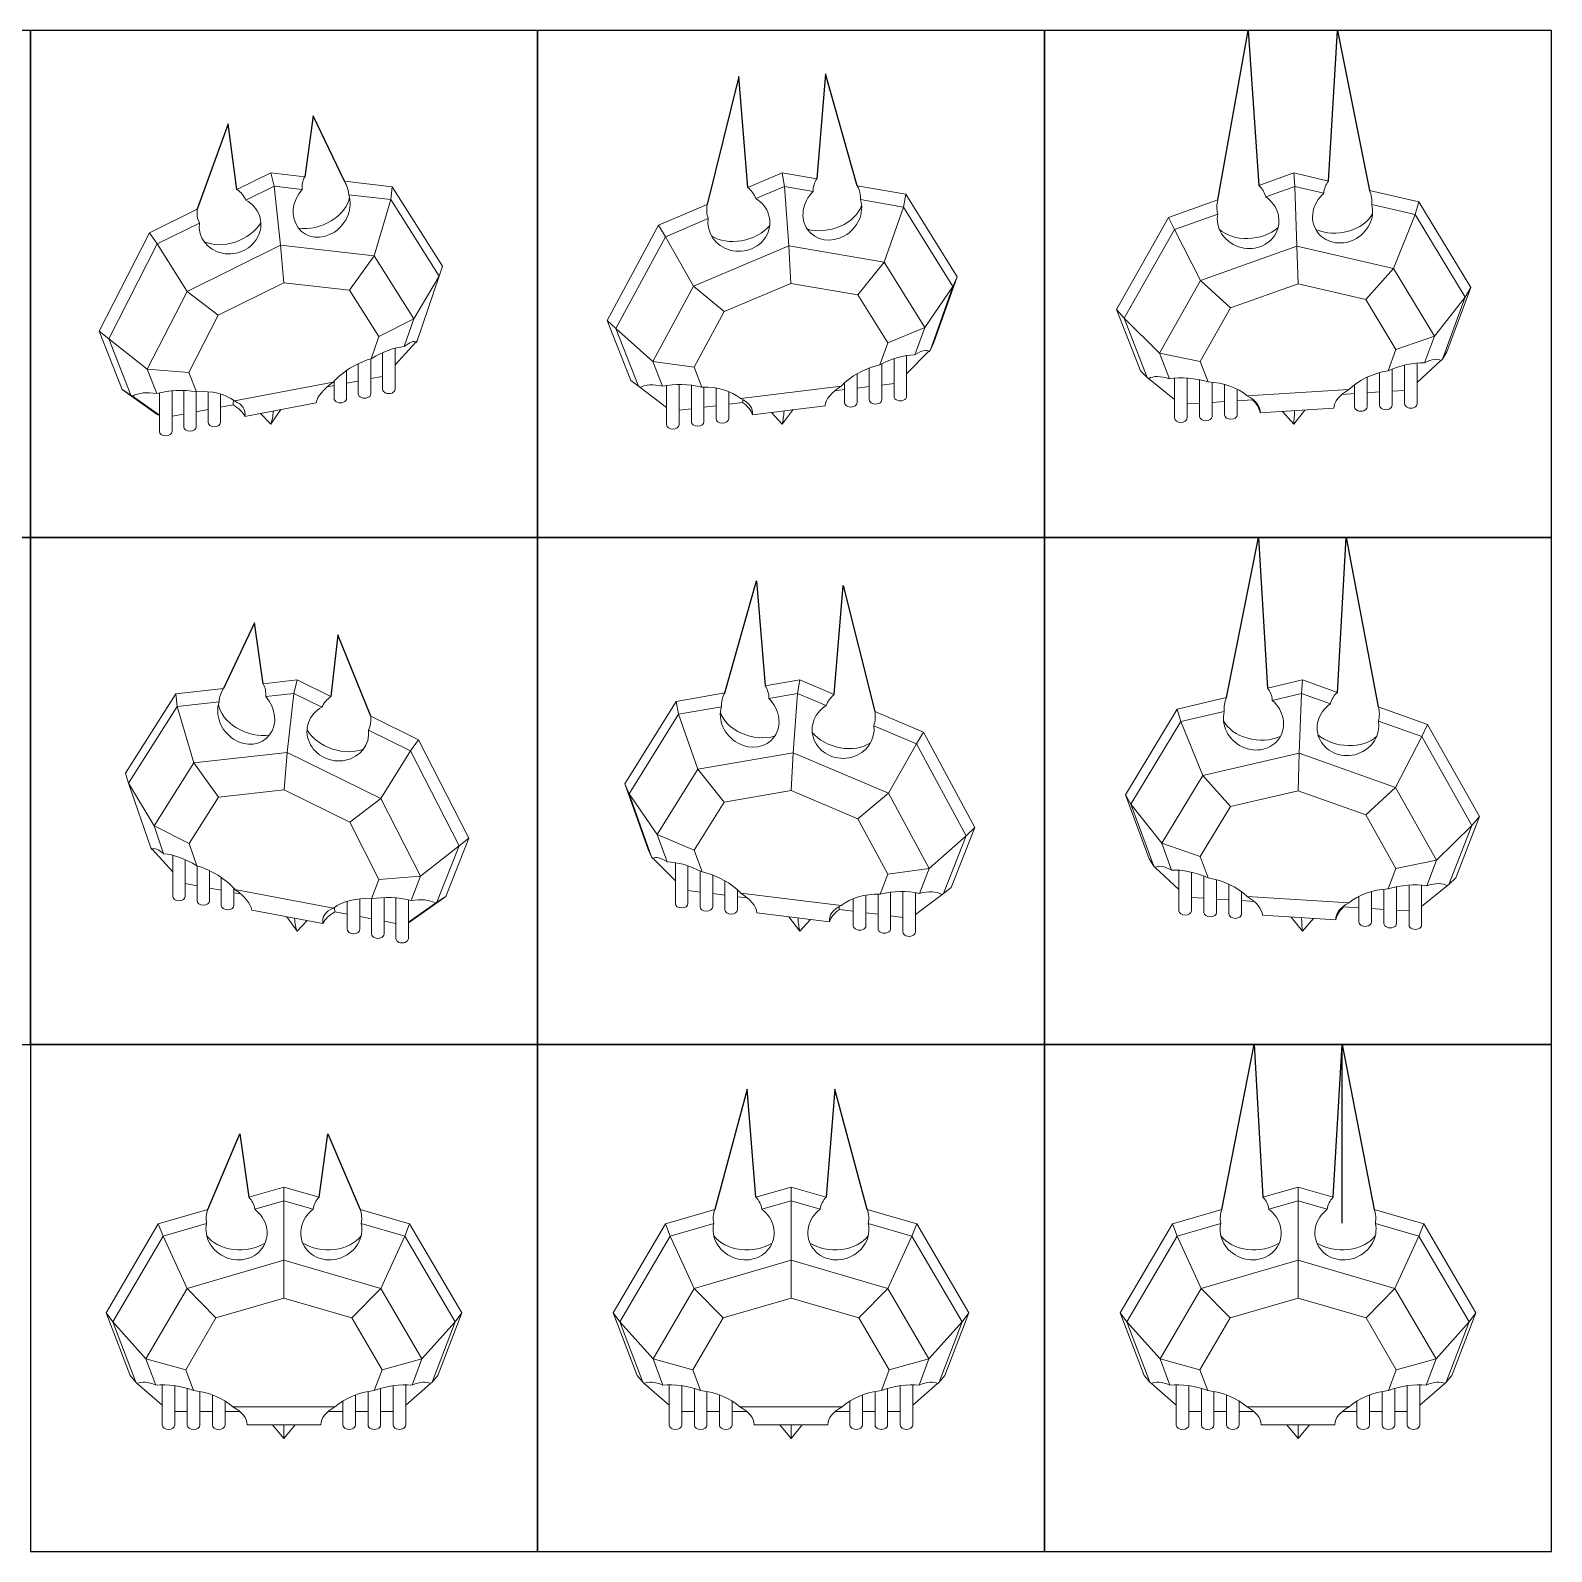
# Model space of a CAD drawing. Header units: inches. Extents: x -209 to 33, y -22 to 39.
# Drawn here: x -27.2 to 33.4, y -21.9 to 38.6 of the extents above; entities that cross this region are included whole.
import ezdxf

# ---------------------------------------------------------------- set-up
doc = ezdxf.new("R2010")
doc.units = ezdxf.units.IN
doc.header["$MEASUREMENT"] = 0

msp = doc.modelspace()

# ---------------------------------------------------------------- linework, layer by layer
for p, q in [((20.09, 31.86), (21.298, 38.604)), ((21.298, 38.604), (21.72, 32.44)), ((24.5, 32.612), (24.853, 38.604)), ((24.853, 38.604), (26.13, 32.233)), ((1.038, 36.773), (-0.224, 31.674)), ((1.387, 32.354), (1.038, 36.773)), ((4.485, 36.881), (4.136, 32.697)), ((5.747, 32.419), (4.485, 36.881)), ((-15.897, 35.21), (-16.239, 32.781)), ((-14.659, 32.601), (-15.897, 35.21)), ((-19.278, 34.889), (-20.515, 31.492)), ((-18.935, 32.27), (-19.278, 34.889)), ((20.439, 12.059), (21.715, 18.43)), ((21.715, 18.43), (22.068, 12.437)), ((24.849, 12.265), (25.202, 18.43)), ((25.202, 18.43), (26.478, 11.685)), ((0.473, 12.244), (1.735, 16.706)), ((1.735, 16.706), (2.084, 12.523)), ((4.833, 12.18), (5.182, 16.518)), ((5.182, 16.518), (6.444, 11.5)), ((-18.232, 15.035), (-19.469, 12.427)), ((-17.889, 12.607), (-18.232, 15.035)), ((-14.92, 14.554), (-15.193, 12.096)), ((-13.613, 11.317), (-14.92, 14.554)), ((20.253, -8.302), (21.534, -1.744)), ((21.534, -1.744), (21.889, -7.823)), ((24.68, -7.823), (25.034, -1.744)), ((25.034, -1.744), (26.316, -8.302)), ((25.034, -8.854), (25.034, -1.744)), ((1.36, -3.522), (0.079, -8.302)), ((1.714, -7.823), (1.36, -3.522)), ((4.86, -3.522), (4.505, -7.823)), ((6.141, -8.302), (4.86, -3.522)), ((-20.096, -8.302), (-18.814, -5.299)), ((-18.814, -5.299), (-18.46, -7.823)), ((-15.669, -7.823), (-15.314, -5.299)), ((-15.314, -5.299), (-14.033, -8.302))]:
    msp.add_line(p, q)
at = {"color": 0, "linetype": 'Continuous', "lineweight": 0, "extrusion": (-2e-16, -0.707107, 0.707107)}
for p, q in [((-18.935, 32.27), (-17.587, 32.934)), ((-17.587, 32.934), (-16.239, 32.781)), ((-17.587, 32.934), (-17.458, 32.402)), ((1.387, 32.354), (2.761, 32.934)), ((2.761, 32.934), (4.136, 32.697)), ((2.761, 32.934), (2.848, 32.395)), ((21.72, 32.44), (23.11, 32.934)), ((23.11, 32.934), (24.5, 32.612)), ((23.11, 32.934), (23.154, 32.391)), ((-18.577, 31.85), (-17.458, 32.402)), ((-17.458, 32.402), (-16.338, 32.274)), ((-17.458, 32.402), (-17.199, 30.055)), ((-14.659, 32.601), (-12.758, 32.385)), ((-12.758, 32.385), (-12.813, 31.873)), ((-12.758, 32.385), (-10.757, 29.229)), ((1.707, 31.913), (2.848, 32.395)), ((2.848, 32.395), (3.99, 32.198)), ((2.848, 32.395), (3.022, 30.035)), ((5.747, 32.419), (7.685, 32.084)), ((7.685, 32.084), (7.584, 31.577)), ((7.685, 32.084), (9.725, 28.803)), ((21.999, 31.98), (23.154, 32.391)), ((23.154, 32.391), (24.308, 32.123)), ((23.154, 32.391), (23.241, 30.023)), ((26.13, 32.233), (28.091, 31.778)), ((-22.417, 30.555), (-20.515, 31.492)), ((-14.486, 32.064), (-12.813, 31.873)), ((-12.813, 31.873), (-13.478, 29.631)), ((-12.813, 31.873), (-10.882, 28.827)), ((-2.163, 30.856), (-0.224, 31.674)), ((5.878, 31.872), (7.584, 31.577)), ((7.584, 31.577), (6.815, 29.379)), ((7.584, 31.577), (9.552, 28.41)), ((18.129, 31.162), (20.09, 31.86)), ((26.218, 31.679), (27.944, 31.279)), ((28.091, 31.778), (27.944, 31.279)), ((28.091, 31.778), (30.154, 28.37)), ((-22.103, 30.113), (-20.429, 30.938)), ((-1.887, 30.396), (-0.181, 31.116)), ((16.066, 27.499), (18.129, 31.162)), ((18.129, 31.162), (18.363, 30.686)), ((18.363, 30.686), (20.089, 31.3)), ((27.944, 31.279), (27.078, 29.132)), ((27.944, 31.279), (29.935, 27.99)), ((-24.417, 26.64), (-22.417, 30.555)), ((-22.417, 30.555), (-22.103, 30.113)), ((-4.202, 27.066), (-2.163, 30.856)), ((-3.856, 26.738), (-1.887, 30.396)), ((-2.163, 30.856), (-1.887, 30.396)), ((-1.887, 30.396), (-0.772, 28.434)), ((16.372, 27.15), (18.363, 30.686)), ((18.363, 30.686), (19.403, 28.657)), ((-24.034, 26.335), (-22.103, 30.113)), ((-22.103, 30.113), (-20.92, 28.222)), ((-20.92, 28.222), (-17.199, 30.055)), ((-17.199, 30.055), (-17.07, 28.565)), ((-17.199, 30.055), (-13.478, 29.631)), ((-0.772, 28.434), (3.022, 30.035)), ((3.022, 30.035), (3.109, 28.538)), ((3.022, 30.035), (6.815, 29.379)), ((19.403, 28.657), (23.241, 30.023)), ((23.241, 30.023), (23.284, 28.522)), ((23.241, 30.023), (27.078, 29.132)), ((-13.478, 29.631), (-14.458, 28.268)), ((-13.478, 29.631), (-11.896, 27.134)), ((-10.757, 29.229), (-10.882, 28.827)), ((6.815, 29.379), (5.771, 28.079)), ((6.815, 29.379), (8.429, 26.784)), ((27.078, 29.132), (25.978, 27.897)), ((27.078, 29.132), (28.71, 26.436)), ((-19.681, 27.278), (-17.07, 28.565)), ((-17.07, 28.565), (-14.458, 28.268)), ((-10.882, 28.827), (-11.896, 27.134)), ((-10.882, 28.827), (-11.763, 26.254)), ((0.446, 27.415), (3.109, 28.538)), ((3.109, 28.538), (5.771, 28.079)), ((9.725, 28.803), (8.792, 26.186)), ((9.725, 28.803), (9.552, 28.41)), ((17.771, 25.759), (19.403, 28.657)), ((19.403, 28.657), (20.591, 27.564)), ((20.591, 27.564), (23.284, 28.522)), ((23.284, 28.522), (25.978, 27.897)), ((-22.502, 25.125), (-20.92, 28.222)), ((-20.92, 28.222), (-19.681, 27.278)), ((-14.458, 28.268), (-13.293, 26.43)), ((-2.385, 25.435), (-0.772, 28.434)), ((-0.772, 28.434), (0.446, 27.415)), ((5.771, 28.079), (6.959, 26.168)), ((9.552, 28.41), (8.429, 26.784)), ((9.552, 28.41), (8.655, 25.893)), ((25.978, 27.897), (27.179, 25.913)), ((29.935, 27.99), (28.71, 26.436)), ((29.935, 27.99), (29.027, 25.528)), ((30.154, 28.37), (29.21, 25.812)), ((30.154, 28.37), (29.935, 27.99)), ((-20.846, 24.999), (-19.681, 27.278)), ((-0.742, 25.208), (0.446, 27.415)), ((16.066, 27.499), (16.372, 27.15)), ((17.01, 25.057), (16.066, 27.499)), ((19.389, 25.431), (20.591, 27.564)), ((-24.417, 26.64), (-24.034, 26.335)), ((-23.502, 24.314), (-24.417, 26.64)), ((-11.896, 27.134), (-13.293, 26.43)), ((-11.896, 27.134), (-12.276, 26.023)), ((-4.202, 27.066), (-3.856, 26.738)), ((-3.269, 24.682), (-4.202, 27.066)), ((-2.958, 24.445), (-3.856, 26.738)), ((-3.856, 26.738), (-2.385, 25.435)), ((8.429, 26.784), (6.959, 26.168)), ((8.429, 26.784), (8.041, 25.696)), ((17.28, 24.801), (16.372, 27.15)), ((16.372, 27.15), (17.771, 25.759)), ((-23.153, 24.096), (-24.034, 26.335)), ((-24.034, 26.335), (-22.502, 25.125)), ((-13.293, 26.43), (-13.597, 25.542)), ((-11.816, 26.197), (-12.64, 25.303)), ((-11.763, 26.254), (-11.807, 26.192)), ((6.959, 26.168), (6.649, 25.299)), ((8.792, 26.186), (8.655, 25.893)), ((28.71, 26.436), (27.179, 25.913)), ((28.71, 26.436), (28.318, 25.372)), ((-13.606, 25.539), (-13.606, 24.147)), ((-13.14, 25.783), (-13.14, 24.33)), ((-12.64, 25.96), (-12.64, 24.33)), ((-2.385, 25.435), (-0.742, 25.208)), ((-1.997, 24.444), (-2.385, 25.435)), ((7.21, 25.54), (7.21, 24.04)), ((8.599, 25.837), (7.71, 24.946)), ((7.71, 25.665), (7.71, 24.04)), ((8.655, 25.893), (8.605, 25.833)), ((17.771, 25.759), (19.389, 25.431)), ((18.164, 24.744), (17.771, 25.759)), ((19.703, 24.62), (19.389, 25.431)), ((27.179, 25.913), (26.865, 25.063)), ((28.969, 25.474), (28.025, 24.596)), ((29.027, 25.528), (28.972, 25.472)), ((29.21, 25.812), (29.027, 25.528)), ((-22.502, 25.125), (-20.846, 24.999)), ((-22.122, 24.158), (-22.502, 25.125)), ((-20.542, 24.226), (-20.846, 24.999)), ((-14.572, 25.076), (-14.572, 23.964)), ((-14.106, 25.345), (-14.106, 24.147)), ((-13.14, 24.838), (-13.606, 24.749)), ((-0.432, 24.416), (-0.742, 25.208)), ((5.74, 24.944), (5.74, 23.794)), ((6.225, 25.171), (6.225, 23.917)), ((6.725, 25.338), (6.725, 23.917)), ((17.01, 25.057), (17.28, 24.801)), ((26.528, 24.988), (26.528, 23.689)), ((27.028, 25.13), (27.028, 23.689)), ((27.525, 25.287), (27.525, 23.751)), ((28.025, 25.367), (28.025, 23.751)), ((-23.502, 24.314), (-23.153, 24.096)), ((-22.105, 23.328), (-23.502, 24.314)), ((-21.517, 22.648), (-21.517, 24.265)), ((-21.051, 22.831), (-21.051, 24.278)), ((-20.551, 22.831), (-20.551, 24.228)), ((-20.085, 23.014), (-20.085, 24.226)), ((-15.109, 24.604), (-19.03, 23.861)), ((-15.072, 24.472), (-15.348, 24.419)), ((-15.072, 24.645), (-15.072, 23.964)), ((-14.106, 24.655), (-14.572, 24.566)), ((-3.269, 24.682), (-2.958, 24.445)), ((-2.904, 24.404), (-2.958, 24.445)), ((-2.958, 24.445), (-2.89, 24.4)), ((-1.84, 23.603), (-2.904, 24.404)), ((-1.84, 22.911), (-1.84, 24.474)), ((-1.34, 22.911), (-1.34, 24.516)), ((-0.855, 23.034), (-0.855, 24.49)), ((-0.355, 23.034), (-0.355, 24.416)), ((0.13, 23.157), (0.13, 24.373)), ((0.63, 23.157), (0.63, 24.233)), ((5.108, 24.455), (1.11, 23.957)), ((5.24, 24.311), (4.846, 24.262)), ((5.24, 24.585), (5.24, 23.794)), ((6.225, 24.434), (5.74, 24.374)), ((7.21, 24.557), (6.725, 24.496)), ((17.335, 24.757), (17.28, 24.801)), ((17.28, 24.801), (17.344, 24.752)), ((18.37, 23.923), (17.335, 24.757)), ((18.37, 23.184), (18.37, 24.769)), ((18.87, 23.184), (18.87, 24.772)), ((19.366, 23.246), (19.366, 24.704)), ((19.866, 23.246), (19.866, 24.608)), ((20.362, 23.308), (20.362, 24.519)), ((20.862, 23.308), (20.862, 24.329)), ((25.306, 24.315), (21.262, 24.065)), ((25.532, 24.508), (25.532, 23.627)), ((26.032, 24.806), (26.032, 23.627)), ((26.528, 24.218), (26.032, 24.187)), ((27.525, 24.279), (27.028, 24.249)), ((-23.153, 24.096), (-23.082, 24.056)), ((-22.017, 23.295), (-23.1, 24.059)), ((-22.017, 22.648), (-22.017, 24.185)), ((-19.585, 23.014), (-19.585, 24.135)), ((-19.089, 23.711), (-19.585, 23.617)), ((-15.783, 23.782), (-18.615, 23.245)), ((0.13, 23.674), (-0.355, 23.614)), ((1.185, 23.806), (0.63, 23.736)), ((4.466, 23.673), (1.578, 23.313)), ((19.366, 23.775), (18.87, 23.744)), ((20.362, 23.836), (19.866, 23.806)), ((21.471, 23.905), (20.862, 23.867)), ((25.532, 24.156), (25.037, 24.125)), ((-22.105, 23.328), (-22.017, 23.277)), ((-21.051, 23.339), (-21.517, 23.251)), ((-20.085, 23.522), (-20.551, 23.434)), ((-17.992, 23.363), (-17.587, 22.934)), ((-17.587, 22.934), (-17.183, 23.517)), ((-0.855, 23.551), (-1.34, 23.491)), ((2.332, 23.407), (2.761, 22.934)), ((2.761, 22.934), (3.191, 23.515)), ((24.701, 23.572), (21.78, 23.391)), ((22.665, 23.446), (23.11, 22.934)), ((23.11, 22.934), (23.555, 23.501)), ((-16.541, 12.76), (-17.889, 12.607)), ((-16.541, 12.76), (-16.671, 12.227)), ((-15.193, 12.096), (-16.541, 12.76)), ((3.459, 12.76), (2.084, 12.523)), ((3.459, 12.76), (3.372, 12.221)), ((4.833, 12.18), (3.459, 12.76)), ((23.459, 12.76), (22.068, 12.437)), ((23.459, 12.76), (23.415, 12.217)), ((24.849, 12.265), (23.459, 12.76)), ((-21.371, 12.211), (-23.372, 9.054)), ((-19.469, 12.427), (-21.371, 12.211)), ((-21.371, 12.211), (-21.316, 11.699)), ((-16.671, 12.227), (-17.79, 12.1)), ((-16.671, 12.227), (-16.93, 9.88)), ((-15.551, 11.676), (-16.671, 12.227)), ((0.473, 12.244), (-1.465, 11.91)), ((3.372, 12.221), (2.23, 12.023)), ((3.372, 12.221), (3.198, 9.86)), ((4.513, 11.739), (3.372, 12.221)), ((23.415, 12.217), (22.26, 11.949)), ((23.415, 12.217), (23.328, 9.848)), ((24.57, 11.806), (23.415, 12.217)), ((-21.316, 11.699), (-23.246, 8.652)), ((-19.642, 11.889), (-21.316, 11.699)), ((-21.316, 11.699), (-20.65, 9.457)), ((-1.465, 11.91), (-3.505, 8.628)), ((-1.465, 11.91), (-1.364, 11.403)), ((0.342, 11.697), (-1.364, 11.403)), ((8.383, 10.682), (6.444, 11.5)), ((18.478, 11.604), (16.414, 8.196)), ((20.439, 12.059), (18.478, 11.604)), ((18.478, 11.604), (18.625, 11.104)), ((20.35, 11.505), (18.625, 11.104)), ((28.44, 10.987), (26.478, 11.685)), ((-11.712, 10.381), (-13.613, 11.317)), ((-1.364, 11.403), (-3.332, 8.236)), ((-1.364, 11.403), (-0.595, 9.205)), ((8.107, 10.222), (6.401, 10.942)), ((18.625, 11.104), (16.633, 7.815)), ((18.625, 11.104), (19.491, 8.958)), ((28.205, 10.512), (26.48, 11.126)), ((28.44, 10.987), (28.205, 10.512)), ((30.503, 7.324), (28.44, 10.987)), ((-12.026, 9.939), (-13.699, 10.763)), ((-11.712, 10.381), (-12.026, 9.939)), ((-9.711, 6.466), (-11.712, 10.381)), ((8.383, 10.682), (8.107, 10.222)), ((10.422, 6.892), (8.383, 10.682)), ((28.205, 10.512), (27.165, 8.483)), ((30.197, 6.976), (28.205, 10.512)), ((-16.93, 9.88), (-20.65, 9.457)), ((-16.93, 9.88), (-17.059, 8.391)), ((-13.209, 8.047), (-16.93, 9.88)), ((-12.026, 9.939), (-13.209, 8.047)), ((-10.095, 6.161), (-12.026, 9.939)), ((3.198, 9.86), (-0.595, 9.205)), ((3.198, 9.86), (3.111, 8.364)), ((6.992, 8.259), (3.198, 9.86)), ((8.107, 10.222), (6.992, 8.259)), ((10.076, 6.564), (8.107, 10.222)), ((23.328, 9.848), (19.491, 8.958)), ((23.328, 9.848), (23.284, 8.348)), ((27.165, 8.483), (23.328, 9.848)), ((-20.65, 9.457), (-22.233, 6.96)), ((-20.65, 9.457), (-19.671, 8.094)), ((-0.595, 9.205), (-2.209, 6.609)), ((-0.595, 9.205), (0.448, 7.904)), ((-23.372, 9.054), (-23.246, 8.652)), ((-23.246, 8.652), (-22.366, 6.08)), ((-23.246, 8.652), (-22.233, 6.96)), ((-3.505, 8.628), (-3.332, 8.236)), ((-3.505, 8.628), (-2.572, 6.012)), ((19.491, 8.958), (17.858, 6.261)), ((19.491, 8.958), (20.591, 7.723)), ((27.165, 8.483), (25.978, 7.389)), ((28.797, 5.585), (27.165, 8.483)), ((-19.671, 8.094), (-20.836, 6.256)), ((-17.059, 8.391), (-19.671, 8.094)), ((-14.447, 7.104), (-17.059, 8.391)), ((-13.209, 8.047), (-14.447, 7.104)), ((-11.626, 4.95), (-13.209, 8.047)), ((-3.332, 8.236), (-2.435, 5.718)), ((-3.332, 8.236), (-2.209, 6.609)), ((0.448, 7.904), (-0.739, 5.994)), ((3.111, 8.364), (0.448, 7.904)), ((5.774, 7.24), (3.111, 8.364)), ((6.992, 8.259), (5.774, 7.24)), ((8.605, 5.261), (6.992, 8.259)), ((16.414, 8.196), (16.633, 7.815)), ((16.414, 8.196), (17.358, 5.638)), ((23.284, 8.348), (20.591, 7.723)), ((25.978, 7.389), (23.284, 8.348)), ((16.633, 7.815), (17.541, 5.354)), ((16.633, 7.815), (17.858, 6.261)), ((20.591, 7.723), (19.389, 5.739)), ((27.179, 5.257), (25.978, 7.389)), ((29.559, 4.883), (30.503, 7.324)), ((30.503, 7.324), (30.197, 6.976)), ((-22.233, 6.96), (-20.836, 6.256)), ((-22.233, 6.96), (-21.853, 5.849)), ((-13.283, 4.825), (-14.447, 7.104)), ((6.962, 5.034), (5.774, 7.24)), ((9.489, 4.508), (10.422, 6.892)), ((10.422, 6.892), (10.076, 6.564)), ((30.197, 6.976), (28.797, 5.585)), ((29.289, 4.627), (30.197, 6.976)), ((-22.366, 6.08), (-22.322, 6.018)), ((-20.836, 6.256), (-20.531, 5.368)), ((-10.095, 6.161), (-11.626, 4.95)), ((-10.976, 3.922), (-10.095, 6.161)), ((-10.626, 4.139), (-9.711, 6.466)), ((-9.711, 6.466), (-10.095, 6.161)), ((-2.209, 6.609), (-0.739, 5.994)), ((-2.209, 6.609), (-1.821, 5.522)), ((10.076, 6.564), (8.605, 5.261)), ((9.178, 4.27), (10.076, 6.564)), ((17.858, 6.261), (19.389, 5.739)), ((17.858, 6.261), (18.251, 5.198)), ((-22.313, 6.023), (-21.489, 5.129)), ((-21.489, 4.155), (-21.489, 5.786)), ((-20.989, 4.155), (-20.989, 5.609)), ((-2.572, 6.012), (-2.435, 5.718)), ((-2.435, 5.718), (-2.385, 5.659)), ((-2.379, 5.663), (-1.49, 4.772)), ((-1.49, 3.865), (-1.49, 5.491)), ((-0.739, 5.994), (-0.429, 5.124)), ((17.358, 5.638), (17.541, 5.354)), ((19.389, 5.739), (19.703, 4.888)), ((28.797, 5.585), (27.179, 5.257)), ((28.405, 4.57), (28.797, 5.585)), ((-20.523, 3.972), (-20.523, 5.365)), ((-20.023, 3.972), (-20.023, 5.171)), ((-19.557, 3.789), (-19.557, 4.902)), ((-11.626, 4.95), (-13.283, 4.825)), ((-12.007, 3.983), (-11.626, 4.95)), ((-0.99, 3.865), (-0.99, 5.365)), ((-0.505, 3.743), (-0.505, 5.163)), ((-0.005, 3.743), (-0.005, 4.996)), ((6.652, 4.242), (6.962, 5.034)), ((8.605, 5.261), (6.962, 5.034)), ((8.217, 4.27), (8.605, 5.261)), ((17.541, 5.354), (17.596, 5.297)), ((17.6, 5.3), (18.544, 4.422)), ((18.544, 3.576), (18.544, 5.192)), ((19.044, 3.576), (19.044, 5.113)), ((19.54, 3.515), (19.54, 4.956)), ((26.865, 4.445), (27.179, 5.257)), ((29.559, 4.883), (29.289, 4.627)), ((-20.989, 4.663), (-20.523, 4.575)), ((-20.023, 4.48), (-19.557, 4.392)), ((-19.057, 3.789), (-19.057, 4.471)), ((-19.057, 4.297), (-18.781, 4.245)), ((-19.02, 4.43), (-15.098, 3.687)), ((-13.587, 4.052), (-13.283, 4.825)), ((-0.99, 4.383), (-0.505, 4.322)), ((-0.005, 4.26), (0.479, 4.199)), ((0.479, 3.62), (0.479, 4.77)), ((0.979, 3.62), (0.979, 4.41)), ((1.112, 4.281), (5.11, 3.782)), ((6.575, 4.242), (6.575, 2.86)), ((7.075, 4.316), (7.075, 2.86)), ((7.56, 4.342), (7.56, 2.737)), ((8.06, 4.3), (8.06, 2.737)), ((9.178, 4.27), (9.11, 4.226)), ((9.124, 4.23), (9.178, 4.27)), ((9.489, 4.508), (9.178, 4.27)), ((20.04, 3.515), (20.04, 4.813)), ((20.536, 3.453), (20.536, 4.632)), ((21.036, 3.453), (21.036, 4.334)), ((26.206, 4.345), (26.206, 3.133)), ((26.703, 4.434), (26.703, 3.072)), ((27.203, 4.53), (27.203, 3.072)), ((27.699, 4.598), (27.699, 3.01)), ((28.199, 4.595), (28.199, 3.01)), ((28.199, 3.749), (29.234, 4.583)), ((29.289, 4.627), (29.224, 4.578)), ((29.234, 4.583), (29.289, 4.627)), ((-14.544, 3.961), (-14.544, 2.84)), ((-14.044, 4.052), (-14.044, 2.84)), ((-13.578, 4.053), (-13.578, 2.657)), ((-13.078, 4.103), (-13.078, 2.657)), ((-12.612, 4.091), (-12.612, 2.474)), ((-12.112, 4.01), (-12.112, 2.474)), ((-12.112, 3.121), (-11.029, 3.885)), ((-12.024, 3.154), (-10.626, 4.139)), ((-10.976, 3.922), (-11.047, 3.881)), ((-10.626, 4.139), (-10.976, 3.922)), ((0.979, 4.137), (1.374, 4.088)), ((5.59, 4.058), (5.59, 2.983)), ((6.09, 4.199), (6.09, 2.983)), ((8.06, 3.429), (9.124, 4.23)), ((19.044, 4.105), (19.54, 4.074)), ((20.04, 4.043), (20.536, 4.013)), ((21.036, 3.982), (21.532, 3.951)), ((21.262, 4.141), (25.306, 3.89)), ((25.097, 3.731), (25.706, 3.693)), ((25.706, 4.155), (25.706, 3.133)), ((26.206, 3.662), (26.703, 3.631)), ((-18.346, 3.607), (-15.513, 3.071)), ((-16.541, 2.76), (-16.946, 3.342)), ((-16.137, 3.189), (-16.541, 2.76)), ((-15.04, 3.536), (-14.544, 3.442)), ((-14.044, 3.348), (-13.578, 3.259)), ((-13.078, 3.165), (-12.612, 3.076)), ((-12.024, 3.154), (-12.112, 3.102)), ((1.754, 3.499), (4.642, 3.139)), ((3.459, 2.76), (3.029, 3.34)), ((3.888, 3.233), (3.459, 2.76)), ((5.035, 3.631), (5.59, 3.562)), ((6.09, 3.5), (6.575, 3.439)), ((7.075, 3.377), (7.56, 3.316)), ((21.867, 3.397), (24.789, 3.217)), ((23.459, 2.76), (23.014, 3.326)), ((23.903, 3.271), (23.459, 2.76)), ((27.203, 3.6), (27.699, 3.57)), ((-17.064, -7.414), (-18.46, -7.823)), ((-17.064, -7.414), (-17.064, -7.959)), ((-15.669, -7.823), (-17.064, -7.414)), ((3.11, -7.414), (1.714, -7.823)), ((3.11, -7.414), (3.11, -7.959)), ((4.505, -7.823), (3.11, -7.414)), ((23.284, -7.414), (21.889, -7.823)), ((23.284, -7.414), (23.284, -7.959)), ((24.68, -7.823), (23.284, -7.414)), ((-20.096, -8.302), (-22.064, -8.879)), ((-17.064, -7.959), (-18.223, -8.299)), ((-17.064, -7.959), (-17.064, -10.33)), ((-15.905, -8.299), (-17.064, -7.959)), ((-12.064, -8.879), (-14.033, -8.302)), ((0.079, -8.302), (-1.89, -8.879)), ((3.11, -7.959), (1.951, -8.299)), ((3.11, -7.959), (3.11, -10.33)), ((4.269, -8.299), (3.11, -7.959)), ((8.11, -8.879), (6.141, -8.302)), ((20.253, -8.302), (18.284, -8.879)), ((23.284, -7.959), (22.125, -8.299)), ((23.284, -7.959), (23.284, -10.33)), ((24.443, -8.299), (23.284, -7.959)), ((28.284, -8.879), (26.316, -8.302)), ((-22.064, -8.879), (-24.135, -12.414)), ((-22.064, -8.879), (-21.873, -9.368)), ((-20.141, -8.86), (-21.873, -9.368)), ((-12.256, -9.368), (-13.988, -8.86)), ((-12.064, -8.879), (-12.256, -9.368)), ((-9.993, -12.414), (-12.064, -8.879)), ((-1.89, -8.879), (-3.961, -12.414)), ((-1.89, -8.879), (-1.699, -9.368)), ((0.034, -8.86), (-1.699, -9.368)), ((7.919, -9.368), (6.186, -8.86)), ((8.11, -8.879), (7.919, -9.368)), ((10.181, -12.414), (8.11, -8.879)), ((18.284, -8.879), (16.213, -12.414)), ((18.284, -8.879), (18.476, -9.368)), ((20.208, -8.86), (18.476, -9.368)), ((28.093, -9.368), (26.361, -8.86)), ((28.284, -8.879), (28.093, -9.368)), ((30.355, -12.414), (28.284, -8.879)), ((-21.873, -9.368), (-23.872, -12.78)), ((-21.873, -9.368), (-20.916, -11.458)), ((-12.256, -9.368), (-13.212, -11.458)), ((-10.257, -12.78), (-12.256, -9.368)), ((-1.699, -9.368), (-3.698, -12.78)), ((-1.699, -9.368), (-0.742, -11.458)), ((7.919, -9.368), (6.962, -11.458)), ((9.918, -12.78), (7.919, -9.368)), ((18.476, -9.368), (16.477, -12.78)), ((18.476, -9.368), (19.432, -11.458)), ((28.093, -9.368), (27.136, -11.458)), ((30.092, -12.78), (28.093, -9.368)), ((-17.064, -10.33), (-20.916, -11.458)), ((-17.064, -10.33), (-17.064, -11.832)), ((-13.212, -11.458), (-17.064, -10.33)), ((3.11, -10.33), (-0.742, -11.458)), ((3.11, -10.33), (3.11, -11.832)), ((6.962, -11.458), (3.11, -10.33)), ((23.284, -10.33), (19.432, -11.458)), ((23.284, -10.33), (23.284, -11.832)), ((27.136, -11.458), (23.284, -10.33)), ((-20.916, -11.458), (-22.555, -14.255)), ((-20.916, -11.458), (-19.768, -12.624)), ((-13.212, -11.458), (-14.36, -12.624)), ((-11.574, -14.255), (-13.212, -11.458)), ((-0.742, -11.458), (-2.38, -14.255)), ((-0.742, -11.458), (0.406, -12.624)), ((6.962, -11.458), (5.814, -12.624)), ((8.6, -14.255), (6.962, -11.458)), ((19.432, -11.458), (17.794, -14.255)), ((19.432, -11.458), (20.58, -12.624)), ((27.136, -11.458), (25.988, -12.624)), ((28.775, -14.255), (27.136, -11.458)), ((-17.064, -11.832), (-19.768, -12.624)), ((-14.36, -12.624), (-17.064, -11.832)), ((3.11, -11.832), (0.406, -12.624)), ((5.814, -12.624), (3.11, -11.832)), ((23.284, -11.832), (20.58, -12.624)), ((25.988, -12.624), (23.284, -11.832)), ((-24.135, -12.414), (-23.872, -12.78)), ((-24.135, -12.414), (-23.188, -14.914)), ((-19.768, -12.624), (-20.974, -14.682)), ((-13.155, -14.682), (-14.36, -12.624)), ((-10.941, -14.914), (-9.993, -12.414)), ((-9.993, -12.414), (-10.257, -12.78)), ((-3.961, -12.414), (-3.698, -12.78)), ((-3.961, -12.414), (-3.014, -14.914)), ((0.406, -12.624), (-0.8, -14.682)), ((7.02, -14.682), (5.814, -12.624)), ((9.234, -14.914), (10.181, -12.414)), ((10.181, -12.414), (9.918, -12.78)), ((16.213, -12.414), (16.477, -12.78)), ((16.213, -12.414), (17.161, -14.914)), ((20.58, -12.624), (19.375, -14.682)), ((27.194, -14.682), (25.988, -12.624)), ((29.408, -14.914), (30.355, -12.414)), ((30.355, -12.414), (30.092, -12.78)), ((-23.872, -12.78), (-22.961, -15.185)), ((-23.872, -12.78), (-22.555, -14.255)), ((-10.257, -12.78), (-11.574, -14.255)), ((-11.168, -15.185), (-10.257, -12.78)), ((-3.698, -12.78), (-2.786, -15.185)), ((-3.698, -12.78), (-2.38, -14.255)), ((9.918, -12.78), (8.6, -14.255)), ((9.006, -15.185), (9.918, -12.78)), ((16.477, -12.78), (17.388, -15.185)), ((16.477, -12.78), (17.794, -14.255)), ((30.092, -12.78), (28.775, -14.255)), ((29.18, -15.185), (30.092, -12.78)), ((-22.555, -14.255), (-20.974, -14.682)), ((-22.555, -14.255), (-22.161, -15.295)), ((-11.574, -14.255), (-13.155, -14.682)), ((-11.968, -15.295), (-11.574, -14.255)), ((-2.38, -14.255), (-0.8, -14.682)), ((-2.38, -14.255), (-1.987, -15.295)), ((8.6, -14.255), (7.02, -14.682)), ((8.207, -15.295), (8.6, -14.255)), ((17.794, -14.255), (19.375, -14.682)), ((17.794, -14.255), (18.188, -15.295)), ((28.775, -14.255), (27.194, -14.682)), ((28.381, -15.295), (28.775, -14.255)), ((-23.188, -14.914), (-22.961, -15.185)), ((-20.974, -14.682), (-20.659, -15.513)), ((-13.469, -15.513), (-13.155, -14.682)), ((-10.941, -14.914), (-11.168, -15.185)), ((-3.014, -14.914), (-2.786, -15.185)), ((-0.8, -14.682), (-0.485, -15.513)), ((6.705, -15.513), (7.02, -14.682)), ((9.234, -14.914), (9.006, -15.185)), ((17.161, -14.914), (17.388, -15.185)), ((19.375, -14.682), (19.689, -15.513)), ((26.879, -15.513), (27.194, -14.682)), ((29.408, -14.914), (29.18, -15.185)), ((-22.961, -15.185), (-22.901, -15.238)), ((-22.9, -15.238), (-21.909, -16.094)), ((-21.909, -16.884), (-21.909, -15.281)), ((-21.409, -16.884), (-21.409, -15.319)), ((-20.909, -16.884), (-20.909, -15.43)), ((-20.409, -16.884), (-20.409, -15.549)), ((-19.909, -16.884), (-19.909, -15.685)), ((-14.219, -15.685), (-14.219, -16.884)), ((-13.719, -15.549), (-13.719, -16.884)), ((-13.219, -15.43), (-13.219, -16.884)), ((-12.719, -15.319), (-12.719, -16.884)), ((-12.219, -16.094), (-11.229, -15.238)), ((-12.219, -15.281), (-12.219, -16.884)), ((-11.168, -15.185), (-11.228, -15.238)), ((-2.786, -15.185), (-2.726, -15.238)), ((-2.726, -15.238), (-1.735, -16.094)), ((-1.735, -16.884), (-1.735, -15.281)), ((-1.235, -16.884), (-1.235, -15.319)), ((-0.735, -16.884), (-0.735, -15.43)), ((-0.235, -16.884), (-0.235, -15.549)), ((0.265, -16.884), (0.265, -15.685)), ((5.955, -15.685), (5.955, -16.884)), ((6.455, -15.549), (6.455, -16.884)), ((6.955, -15.43), (6.955, -16.884)), ((7.455, -15.319), (7.455, -16.884)), ((7.955, -16.094), (8.945, -15.238)), ((7.955, -15.281), (7.955, -16.884)), ((9.006, -15.185), (8.946, -15.238)), ((17.388, -15.185), (17.448, -15.238)), ((17.449, -15.238), (18.439, -16.094)), ((18.439, -16.884), (18.439, -15.281)), ((18.939, -16.884), (18.939, -15.319)), ((19.439, -16.884), (19.439, -15.43)), ((19.939, -16.884), (19.939, -15.549)), ((20.439, -16.884), (20.439, -15.685)), ((26.129, -15.685), (26.129, -16.884)), ((26.629, -15.549), (26.629, -16.884)), ((27.129, -15.43), (27.129, -16.884)), ((27.629, -15.319), (27.629, -16.884)), ((28.129, -16.094), (29.12, -15.238)), ((28.129, -15.281), (28.129, -16.884)), ((29.18, -15.185), (29.12, -15.238)), ((-21.409, -16.341), (-20.909, -16.341)), ((-20.409, -16.341), (-19.909, -16.341)), ((-19.409, -16.884), (-19.409, -15.927)), ((-19.409, -16.341), (-18.83, -16.341)), ((-19.094, -16.164), (-15.034, -16.164)), ((-15.299, -16.341), (-14.719, -16.341)), ((-14.719, -15.927), (-14.719, -16.884)), ((-14.219, -16.341), (-13.719, -16.341)), ((-13.219, -16.341), (-12.719, -16.341)), ((-1.235, -16.341), (-0.735, -16.341)), ((-0.235, -16.341), (0.265, -16.341)), ((0.765, -16.884), (0.765, -15.927)), ((0.765, -16.341), (1.344, -16.341)), ((1.08, -16.164), (5.14, -16.164)), ((4.875, -16.341), (5.455, -16.341)), ((5.455, -15.927), (5.455, -16.884)), ((5.955, -16.341), (6.455, -16.341)), ((6.955, -16.341), (7.455, -16.341)), ((18.939, -16.341), (19.439, -16.341)), ((19.939, -16.341), (20.439, -16.341)), ((20.939, -16.884), (20.939, -15.927)), ((20.939, -16.341), (21.519, -16.341)), ((21.254, -16.164), (25.314, -16.164)), ((25.05, -16.341), (25.629, -16.341)), ((25.629, -15.927), (25.629, -16.884)), ((26.129, -16.341), (26.629, -16.341)), ((27.129, -16.341), (27.629, -16.341)), ((-18.531, -16.871), (-15.598, -16.871)), ((-17.064, -17.414), (-17.514, -16.871)), ((-16.615, -16.871), (-17.064, -17.414)), ((1.644, -16.871), (4.576, -16.871)), ((3.11, -17.414), (2.66, -16.871)), ((3.56, -16.871), (3.11, -17.414)), ((21.818, -16.871), (24.751, -16.871)), ((23.284, -17.414), (22.835, -16.871)), ((23.734, -16.871), (23.284, -17.414))]:
    msp.add_line(p, q, dxfattribs=at)
for points in [[(-27.152, 38.604), (-47.326, 38.604), (-47.326, 18.43), (-27.152, 18.43)], [(-6.977, 38.604), (-27.152, 38.604), (-27.152, 18.43), (-6.977, 18.43)], [(13.197, 38.604), (-6.977, 38.604), (-6.977, 18.43), (13.197, 18.43)], [(33.371, 38.604), (13.197, 38.604), (13.197, 18.43), (33.371, 18.43)], [(-27.152, 18.43), (-47.326, 18.43), (-47.326, -1.744), (-27.152, -1.744)], [(-6.977, 18.43), (-27.152, 18.43), (-27.152, -1.744), (-6.977, -1.744)], [(13.197, 18.43), (-6.977, 18.43), (-6.977, -1.744), (13.197, -1.744)], [(33.371, 18.43), (13.197, 18.43), (13.197, -1.744), (33.371, -1.744)], [(-6.977, -1.744), (-27.152, -1.744), (-27.152, -21.919), (-6.977, -21.919)], [(13.197, -1.744), (-6.977, -1.744), (-6.977, -21.919), (13.197, -21.919)], [(33.371, -1.744), (13.197, -1.744), (13.197, -21.919), (33.371, -21.919)]]:
    msp.add_lwpolyline(points, close=True)
at = {"color": 0, "linetype": 'Continuous', "lineweight": 0}
for centre, major_axis, ratio, start_param, end_param in [((-15.413, 32.185), (-0.631, 0.824), 0.827123, 0.349407, 0.915235), ((4.934, 32.051), (-0.628, 0.827), 0.853708, 0.280344, 0.846171), ((-19.51, 31.409), (0.736, 0.732), 0.952407, 5.926819, 6.492646), ((-15.563, 31.543), (0.779, 0.954), 0.864254, 1.508928, 5.789033), ((-15.413, 32.185), (-0.631, 0.824), 0.827123, 4.02312, 4.588948), ((0.757, 31.53), (0.69, 0.775), 0.937764, 5.796712, 6.36254), ((4.755, 31.419), (0.903, 0.838), 0.886015, 1.596299, 5.876405), ((4.934, 32.051), (-0.628, 0.827), 0.853708, 3.954057, 4.519884), ((21.04, 31.656), (0.659, 0.802), 0.920431, 5.688055, 6.253883), ((25.057, 31.297), (1.024, 0.684), 0.903111, 1.704764, 5.98487), ((25.265, 31.917), (-0.63, 0.825), 0.878243, 0.205509, 0.771337), ((25.265, 31.917), (-0.63, 0.825), 0.878243, 3.879222, 4.44505), ((-19.51, 31.409), (0.736, 0.732), 0.952407, 2.253106, 2.818933), ((-19.209, 30.852), (1.205, 0.258), 0.922791, 2.838957, 7.119063), ((-15.897, 31.815), (-1.403, -0.532), 0.683013, 0.899177, 2.771427), ((1.038, 30.956), (1.232, 0.001), 0.925289, 2.999592, 7.279698), ((0.757, 31.53), (0.69, 0.775), 0.937764, 2.123, 2.688827), ((4.485, 31.71), (-1.455, -0.363), 0.696364, 0.886524, 2.732604), ((21.298, 31.065), (1.205, -0.256), 0.922823, 3.160267, 7.440372), ((21.04, 31.656), (0.659, 0.802), 0.920431, 2.014342, 2.58017), ((-19.278, 31.175), (-1.403, -0.532), 0.683013, 0.59342, 2.423979), ((24.853, 31.603), (-1.489, -0.184), 0.704416, 0.867795, 2.69089), ((1.038, 31.28), (-1.455, -0.363), 0.696364, 0.565645, 2.377739), ((21.367, 31.387), (-1.489, -0.184), 0.704416, 0.531677, 2.335616), ((-13.059, 24.062), (1.232, 2.145), 0.225285, 6.238301, 6.846958), ((-13.627, 24.922), (2.143, 0.812), 0.683013, 0.359201, 0.368033), ((-13.368, 24.239), (1.564, 1.95), 0.143209, 0.010421, 0.038287), ((-13.238, 23.898), (2.291, 0.868), 0.683013, 1.469766, 2.229273), ((-13.28, 24.134), (1.918, 1.595), 0.534187, 0.654017, 1.304473), ((7.004, 23.87), (2.059, 1.408), 0.56525, 0.712963, 1.363419), ((7.219, 23.785), (1.379, 2.053), 0.276001, 6.271959, 6.880615), ((27.464, 23.513), (1.525, 1.947), 0.323626, 0.026772, 0.635428), ((7.015, 23.632), (2.377, 0.593), 0.696364, 1.551094, 2.310601), ((19.062, 22.993), (1.81, -1.685), 0.408184, 2.416536, 3.025193), ((19.253, 23.116), (2.391, -0.711), 0.629219, 1.569914, 2.22037), ((27.236, 23.374), (2.431, 0.301), 0.704416, 1.636091, 2.395599), ((27.255, 23.611), (2.189, 1.197), 0.591569, 0.777441, 1.427898), ((-21.206, 22.518), (2.071, -1.351), 0.47639, 2.308225, 2.916882), ((-21.038, 22.664), (2.489, -0.162), 0.645991, 1.412246, 2.062703), ((-20.901, 22.446), (2.291, 0.868), 0.683013, 0.405796, 1.165304), ((-13.368, 24.239), (2.406, 0.678), 0.424356, 2.253358, 2.938077), ((-12.89, 24.33), (-0.25, 0), 0.707107, 0, 3.141593), ((-0.884, 23.006), (2.073, -1.397), 0.065233, 2.926127, 2.953993), ((-1.087, 22.749), (1.945, -1.528), 0.444473, 2.364712, 2.973369), ((-0.906, 22.883), (2.455, -0.442), 0.640261, 1.492231, 2.142687), ((-0.797, 22.658), (2.377, 0.593), 0.696364, 0.487124, 1.246632), ((6.928, 23.98), (2.458, 0.458), 0.437022, 2.319932, 3.004651), ((19.289, 23.237), (1.98, -1.527), 0.029173, 2.976217, 3.004083), ((19.333, 22.885), (2.431, 0.301), 0.704416, 0.572122, 1.331629), ((27.192, 23.726), (2.489, 0.231), 0.444661, 2.388014, 3.072733), ((-21.03, 22.788), (2.161, -1.257), 0.097895, 2.873677, 2.901544), ((-21.289, 23.471), (2.143, 0.812), 0.683013, 5.920597, 6.032559), ((-21.03, 22.788), (2.493, 0.184), 0.520339, 0.215986, 0.640975), ((-21.03, 22.788), (2.406, 0.678), 0.424356, 6.07967, 6.764389), ((-14.822, 23.964), (-0.25, 0), 0.707107, 0, 3.141593), ((-13.856, 24.147), (-0.25, 0), 0.707107, 0, 3.141593), ((-0.884, 23.006), (2.458, 0.458), 0.437022, 6.146243, 6.830963), ((-1.058, 23.703), (2.223, 0.554), 0.696364, 6.001925, 6.067156), ((-0.884, 23.006), (2.497, 0.123), 0.517101, 0.143953, 0.568942), ((5.49, 23.794), (-0.25, 0), 0.707107, 0, 3.141593), ((6.475, 23.917), (-0.25, 0), 0.707107, 0, 3.141593), ((7.46, 24.04), (-0.25, 0), 0.707107, 0, 3.141593), ((19.289, 23.237), (2.489, 0.231), 0.444661, 6.214326, 6.899045), ((19.202, 23.941), (2.274, 0.281), 0.704416, 6.086923, 6.105068), ((19.289, 23.237), (2.499, 0.062), 0.515148, 0.071965, 0.496954), ((25.782, 23.627), (-0.25, 0), 0.707107, 0, 3.141593), ((26.778, 23.689), (-0.25, 0), 0.707107, 0, 3.141593), ((27.775, 23.751), (-0.25, 0), 0.707107, 0, 3.141593), ((-19.835, 23.014), (0.25, 0), 0.707107, 3.141593, 6.283185), ((-0.605, 23.034), (0.25, 0), 0.707107, 3.141593, 6.283185), ((0.38, 23.157), (0.25, 0), 0.707107, 3.141593, 6.283185), ((18.62, 23.184), (0.25, 0), 0.707107, 3.141593, 6.283185), ((19.616, 23.246), (0.25, 0), 0.707107, 3.141593, 6.283185), ((20.612, 23.308), (0.25, 0), 0.707107, 3.141593, 6.283185), ((-21.767, 22.648), (0.25, 0), 0.707107, 3.141593, 6.283185), ((-20.801, 22.831), (0.25, 0), 0.707107, 3.141593, 6.283185), ((-1.59, 22.911), (0.25, 0), 0.707107, 3.141593, 6.283185), ((-18.715, 12.011), (0.631, 0.824), 0.827123, 1.694238, 2.260065), ((-18.715, 12.011), (0.631, 0.824), 0.827123, 5.36795, 5.933778), ((1.286, 11.877), (0.628, 0.827), 0.853708, 1.763301, 2.329129), ((1.286, 11.877), (0.628, 0.827), 0.853708, 5.437014, 6.002841), ((5.463, 11.356), (-0.69, 0.775), 0.937764, 6.203831, 6.769658), ((21.304, 11.743), (0.63, 0.825), 0.878243, 5.511848, 6.077676), ((25.529, 11.482), (-0.659, 0.802), 0.920431, 0.029303, 0.59513), ((-18.565, 11.369), (-0.779, 0.954), 0.864254, 0.494152, 4.774257), ((-18.232, 11.641), (1.403, -0.532), 0.683013, 3.511758, 5.384008), ((-14.92, 10.678), (-1.205, 0.258), 0.922791, 5.447308, 9.727414), ((-14.618, 11.235), (-0.736, 0.732), 0.952407, 6.073725, 6.639552), ((1.465, 11.245), (-0.903, 0.838), 0.886015, 0.40678, 4.686886), ((5.182, 10.781), (-1.232, 0.001), 0.925289, 5.286673, 9.566778), ((5.463, 11.356), (-0.69, 0.775), 0.937764, 3.594358, 4.160186), ((21.511, 11.123), (-1.024, 0.684), 0.903111, 0.298316, 4.578421), ((21.304, 11.743), (0.63, 0.825), 0.878243, 1.838136, 2.403963), ((25.271, 10.89), (-1.205, -0.256), 0.922823, 5.125998, 9.406104), ((25.529, 11.482), (-0.659, 0.802), 0.920431, 3.703015, 4.268843), ((-14.618, 11.235), (-0.736, 0.732), 0.952407, 3.464252, 4.03008), ((1.735, 11.536), (1.455, -0.363), 0.696364, 3.550581, 5.396662), ((21.715, 11.429), (1.489, -0.184), 0.704416, 3.592295, 5.415391), ((-14.851, 11), (1.403, -0.532), 0.683013, 3.859206, 5.689766), ((5.182, 11.106), (1.455, -0.363), 0.696364, 3.905446, 5.717541), ((25.202, 11.213), (1.489, -0.184), 0.704416, 3.947569, 5.751508), ((-21.07, 3.888), (-1.232, 2.145), 0.225285, 5.719413, 6.328069), ((-20.761, 4.065), (-1.564, 1.95), 0.143209, 6.244898, 6.272765), ((-20.502, 4.748), (-2.143, 0.812), 0.683013, 5.915153, 5.923984), ((-20.849, 3.959), (-1.918, 1.595), 0.534187, 4.978712, 5.629169), ((-1, 3.61), (-1.379, 2.053), 0.276001, 5.685755, 6.294412), ((-0.784, 3.695), (-2.059, 1.408), 0.56525, 4.919766, 5.570222), ((-20.89, 3.724), (-2.291, 0.868), 0.683013, 4.053912, 4.81342), ((-0.795, 3.458), (-2.377, 0.593), 0.696364, 3.972584, 4.732092), ((19.104, 3.338), (-1.525, 1.947), 0.323626, 5.647757, 6.256414), ((19.314, 3.436), (-2.189, 1.197), 0.591569, 4.855287, 5.505744), ((19.333, 3.199), (-2.431, 0.301), 0.704416, 3.887587, 4.647094), ((-20.761, 4.065), (-2.406, 0.678), 0.424356, 3.345108, 4.029827), ((-0.708, 3.806), (-2.458, 0.458), 0.437022, 3.278534, 3.963254), ((7.017, 2.484), (-2.377, 0.593), 0.696364, 5.036554, 5.796061), ((7.126, 2.709), (-2.455, -0.442), 0.640261, 4.140498, 4.790955), ((7.306, 2.575), (-1.945, -1.528), 0.444473, 3.309816, 3.918473), ((27.236, 2.71), (-2.431, 0.301), 0.704416, 4.951556, 5.711063), ((27.315, 2.941), (-2.391, -0.711), 0.629219, 4.062815, 4.713272), ((27.506, 2.818), (-1.81, -1.685), 0.408184, 3.257993, 3.86665), ((27.279, 3.063), (-1.98, -1.527), 0.029173, 3.279102, 3.306968), ((-21.239, 4.155), (0.25, 0), 0.707107, 3.141593, 6.283185), ((-20.273, 3.972), (0.25, 0), 0.707107, 3.141593, 6.283185), ((-19.307, 3.789), (0.25, 0), 0.707107, 3.141593, 6.283185), ((-13.098, 2.613), (-2.406, 0.678), 0.424356, 5.801981, 6.486701), ((-13.228, 2.272), (-2.291, 0.868), 0.683013, 5.117881, 5.877389), ((-12.84, 3.296), (-2.143, 0.812), 0.683013, 0.250626, 0.362588), ((-13.09, 2.489), (-2.489, -0.162), 0.645991, 4.220483, 4.870939), ((-12.923, 2.344), (-2.071, -1.351), 0.47639, 3.366303, 3.97496), ((-13.098, 2.613), (-2.161, -1.257), 0.097895, 3.381642, 3.409508), ((-1.24, 3.865), (0.25, 0), 0.707107, 3.141593, 6.283185), ((-0.255, 3.743), (0.25, 0), 0.707107, 3.141593, 6.283185), ((7.104, 2.832), (-2.458, 0.458), 0.437022, 5.735408, 6.420127), ((7.278, 3.528), (-2.223, 0.554), 0.696364, 0.216029, 0.28126), ((7.104, 2.832), (-2.073, -1.397), 0.065233, 3.329192, 3.357058), ((19.377, 3.551), (-2.489, 0.231), 0.444661, 3.210452, 3.895171), ((27.279, 3.063), (-2.489, 0.231), 0.444661, 5.667325, 6.352045), ((27.279, 3.063), (-2.499, 0.062), 0.515148, 5.786231, 6.21122), ((27.366, 3.767), (-2.274, 0.281), 0.704416, 0.178117, 0.196263), ((-13.098, 2.613), (-2.493, 0.184), 0.520339, 5.64221, 6.067199), ((0.729, 3.62), (0.25, 0), 0.707107, 3.141593, 6.283185), ((7.104, 2.832), (-2.497, 0.123), 0.517101, 5.714243, 6.139232), ((18.794, 3.576), (0.25, 0), 0.707107, 3.141593, 6.283185), ((19.79, 3.515), (0.25, 0), 0.707107, 3.141593, 6.283185), ((20.786, 3.453), (0.25, 0), 0.707107, 3.141593, 6.283185), ((25.956, 3.133), (-0.25, 0), 0.707107, 0, 3.141593), ((26.953, 3.072), (-0.25, 0), 0.707107, 0, 3.141593), ((-14.294, 2.84), (-0.25, 0), 0.707107, 0, 3.141593), ((-13.328, 2.657), (-0.25, 0), 0.707107, 0, 3.141593), ((-12.362, 2.474), (-0.25, 0), 0.707107, 0, 3.141593), ((5.84, 2.983), (-0.25, 0), 0.707107, 0, 3.141593), ((6.825, 2.86), (-0.25, 0), 0.707107, 0, 3.141593), ((7.81, 2.737), (-0.25, 0), 0.707107, 0, 3.141593), ((27.949, 3.01), (-0.25, 0), 0.707107, 0, 3.141593), ((-19.185, -8.563), (0.64, 0.817), 0.90054, 5.594539, 6.160366), ((-14.944, -8.563), (-0.64, 0.817), 0.90054, 0.122819, 0.688647), ((0.989, -8.563), (0.64, 0.817), 0.90054, 5.594539, 6.160366), ((5.231, -8.563), (-0.64, 0.817), 0.90054, 0.122819, 0.688647), ((21.164, -8.563), (0.64, 0.817), 0.90054, 5.594539, 6.160366), ((25.405, -8.563), (-0.64, 0.817), 0.90054, 0.122819, 0.688647), ((-18.951, -9.17), (-1.13, 0.489), 0.915411, 0.168002, 4.448108), ((-19.185, -8.563), (0.64, 0.817), 0.90054, 1.920826, 2.486653), ((-15.177, -9.17), (-1.13, -0.489), 0.915411, 4.97667, 9.256776), ((-14.944, -8.563), (-0.64, 0.817), 0.90054, 3.796532, 4.36236), ((1.223, -9.17), (-1.13, 0.489), 0.915411, 0.168002, 4.448108), ((0.989, -8.563), (0.64, 0.817), 0.90054, 1.920826, 2.486653), ((4.997, -9.17), (-1.13, -0.489), 0.915411, 4.97667, 9.256776), ((5.231, -8.563), (-0.64, 0.817), 0.90054, 3.796532, 4.36236), ((21.397, -9.17), (-1.13, 0.489), 0.915411, 0.168002, 4.448108), ((21.164, -8.563), (0.64, 0.817), 0.90054, 1.920826, 2.486653), ((25.171, -9.17), (-1.13, -0.489), 0.915411, 4.97667, 9.256776), ((25.405, -8.563), (-0.64, 0.817), 0.90054, 3.796532, 4.36236), ((-18.814, -8.854), (1.5, 0), 0.707107, 3.634175, 5.4421), ((-15.314, -8.854), (1.5, 0), 0.707107, 3.982678, 5.790603), ((1.36, -8.854), (1.5, 0), 0.707107, 3.634175, 5.4421), ((4.86, -8.854), (1.5, 0), 0.707107, 3.982678, 5.790603), ((21.534, -8.854), (1.5, 0), 0.707107, 3.634175, 5.4421), ((25.034, -8.854), (1.5, 0), 0.707107, 3.982678, 5.790603), ((-21.281, -17.101), (-1.67, 1.825), 0.367799, 5.605257, 6.213914), ((-21.08, -16.99), (-2.301, 0.964), 0.612947, 4.785648, 5.436105), ((-21.031, -17.225), (-2.449, 0), 0.707107, 3.800651, 4.560158), ((-13.098, -17.225), (-2.449, 0), 0.707107, 4.86462, 5.624127), ((-13.048, -16.99), (-2.301, -0.964), 0.612947, 3.988673, 4.63913), ((-12.847, -17.101), (-1.67, -1.825), 0.367799, 3.210864, 3.819521), ((-1.107, -17.101), (-1.67, 1.825), 0.367799, 5.605257, 6.213914), ((-0.906, -16.99), (-2.301, 0.964), 0.612947, 4.785648, 5.436105), ((-0.856, -17.225), (-2.449, 0), 0.707107, 3.800651, 4.560158), ((7.076, -17.225), (-2.449, 0), 0.707107, 4.86462, 5.624127), ((7.126, -16.99), (-2.301, -0.964), 0.612947, 3.988673, 4.63913), ((7.327, -17.101), (-1.67, -1.825), 0.367799, 3.210864, 3.819521), ((19.067, -17.101), (-1.67, 1.825), 0.367799, 5.605257, 6.213914), ((19.268, -16.99), (-2.301, 0.964), 0.612947, 4.785648, 5.436105), ((19.318, -17.225), (-2.449, 0), 0.707107, 3.800651, 4.560158), ((27.251, -17.225), (-2.449, 0), 0.707107, 4.86462, 5.624127), ((27.3, -16.99), (-2.301, -0.964), 0.612947, 3.988673, 4.63913), ((27.501, -17.101), (-1.67, -1.825), 0.367799, 3.210864, 3.819521), ((-21.031, -16.871), (-2.5, 0), 0.447214, 3.141593, 3.826312), ((-13.098, -16.871), (-2.5, 0), 0.447214, 5.598466, 6.283185), ((-0.856, -16.871), (-2.5, 0), 0.447214, 3.141593, 3.826312), ((7.076, -16.871), (-2.5, 0), 0.447214, 5.598466, 6.283185), ((19.318, -16.871), (-2.5, 0), 0.447214, 3.141593, 3.826312), ((27.251, -16.871), (-2.5, 0), 0.447214, 5.598466, 6.283185), ((-21.659, -16.884), (0.25, 0), 0.707107, 3.141593, 6.283185), ((-20.659, -16.884), (0.25, 0), 0.707107, 3.141593, 6.283185), ((-19.659, -16.884), (0.25, 0), 0.707107, 3.141593, 6.283185), ((-14.469, -16.884), (-0.25, 0), 0.707107, 0, 3.141593), ((-13.469, -16.884), (-0.25, 0), 0.707107, 0, 3.141593), ((-12.469, -16.884), (-0.25, 0), 0.707107, 0, 3.141593), ((-1.485, -16.884), (0.25, 0), 0.707107, 3.141593, 6.283185), ((-0.485, -16.884), (0.25, 0), 0.707107, 3.141593, 6.283185), ((0.515, -16.884), (0.25, 0), 0.707107, 3.141593, 6.283185), ((5.705, -16.884), (-0.25, 0), 0.707107, 0, 3.141593), ((6.705, -16.884), (-0.25, 0), 0.707107, 0, 3.141593), ((7.705, -16.884), (-0.25, 0), 0.707107, 0, 3.141593), ((18.689, -16.884), (0.25, 0), 0.707107, 3.141593, 6.283185), ((19.689, -16.884), (0.25, 0), 0.707107, 3.141593, 6.283185), ((20.689, -16.884), (0.25, 0), 0.707107, 3.141593, 6.283185), ((25.879, -16.884), (-0.25, 0), 0.707107, 0, 3.141593), ((26.879, -16.884), (-0.25, 0), 0.707107, 0, 3.141593), ((27.879, -16.884), (-0.25, 0), 0.707107, 0, 3.141593)]:
    msp.add_ellipse(centre, major_axis=major_axis, ratio=ratio, start_param=start_param, end_param=end_param, dxfattribs=at)
for points in [[(-17.483, 23.46), (-17.504, 23.249), (-17.539, 23.074), (-17.587, 22.934)], [(2.832, 23.47), (2.818, 23.253), (2.795, 23.074), (2.761, 22.934)], [(23.146, 23.475), (23.139, 23.255), (23.127, 23.075), (23.11, 22.934)], [(-16.646, 3.285), (-16.625, 3.074), (-16.59, 2.899), (-16.541, 2.76)], [(3.387, 3.296), (3.402, 3.079), (3.425, 2.9), (3.459, 2.76)], [(23.423, 3.301), (23.43, 3.081), (23.442, 2.901), (23.459, 2.76)], [(-17.064, -16.871), (-17.064, -17.093), (-17.064, -17.274), (-17.064, -17.414)], [(3.11, -16.871), (3.11, -17.093), (3.11, -17.274), (3.11, -17.414)], [(23.284, -16.871), (23.284, -17.093), (23.284, -17.274), (23.284, -17.414)]]:
    msp.add_open_spline(points, degree=3, dxfattribs=at)

doc.saveas('drawing.dxf')
